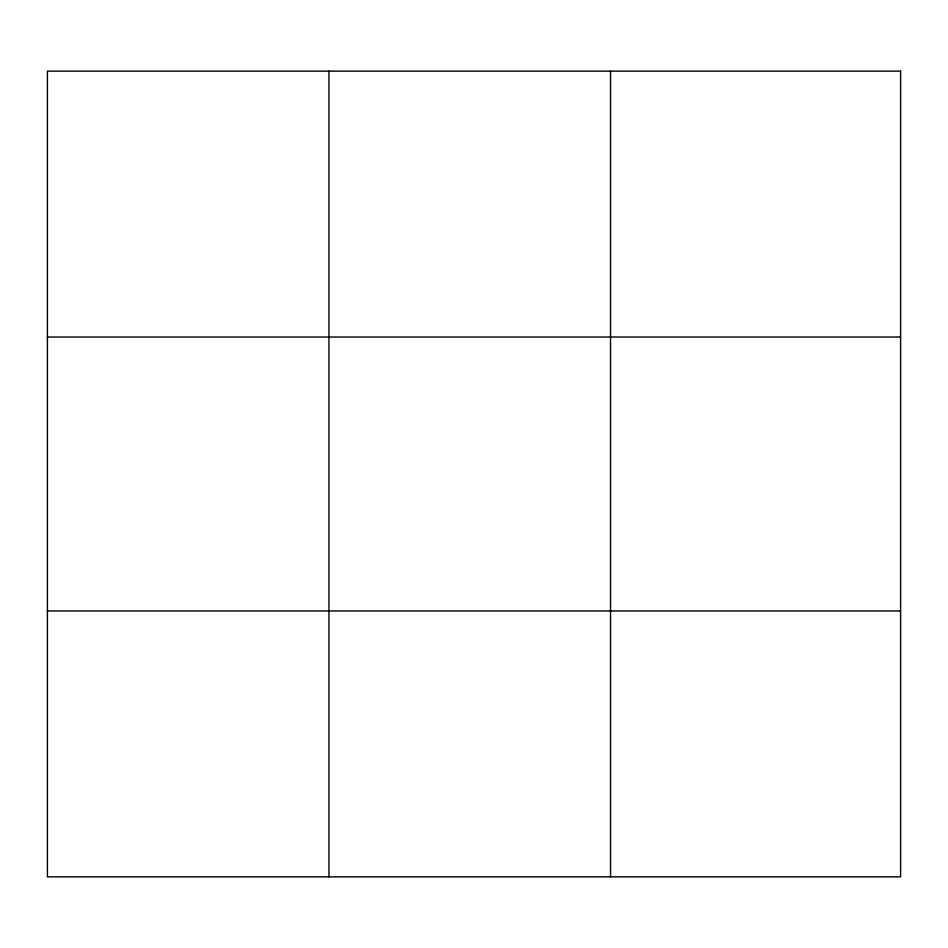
<?xml version="1.0" encoding="UTF-8"?>
<svg xmlns="http://www.w3.org/2000/svg" width="948" height="948" viewBox="0 0 948 948"><rect width="100%" height="100%" fill="white"/><g stroke="black" fill="none" stroke-linecap="round" stroke-linejoin="round"><path stroke-width="1.42" d="M328.956 876.853L328.956 71.147M610.512 876.853L610.512 71.147M47.4 337.026L900.6 337.026M47.4 610.974L900.6 610.974M900.6 71.147L47.4 71.147L47.4 876.853L900.6 876.853L900.6 71.147"/></g></svg>
